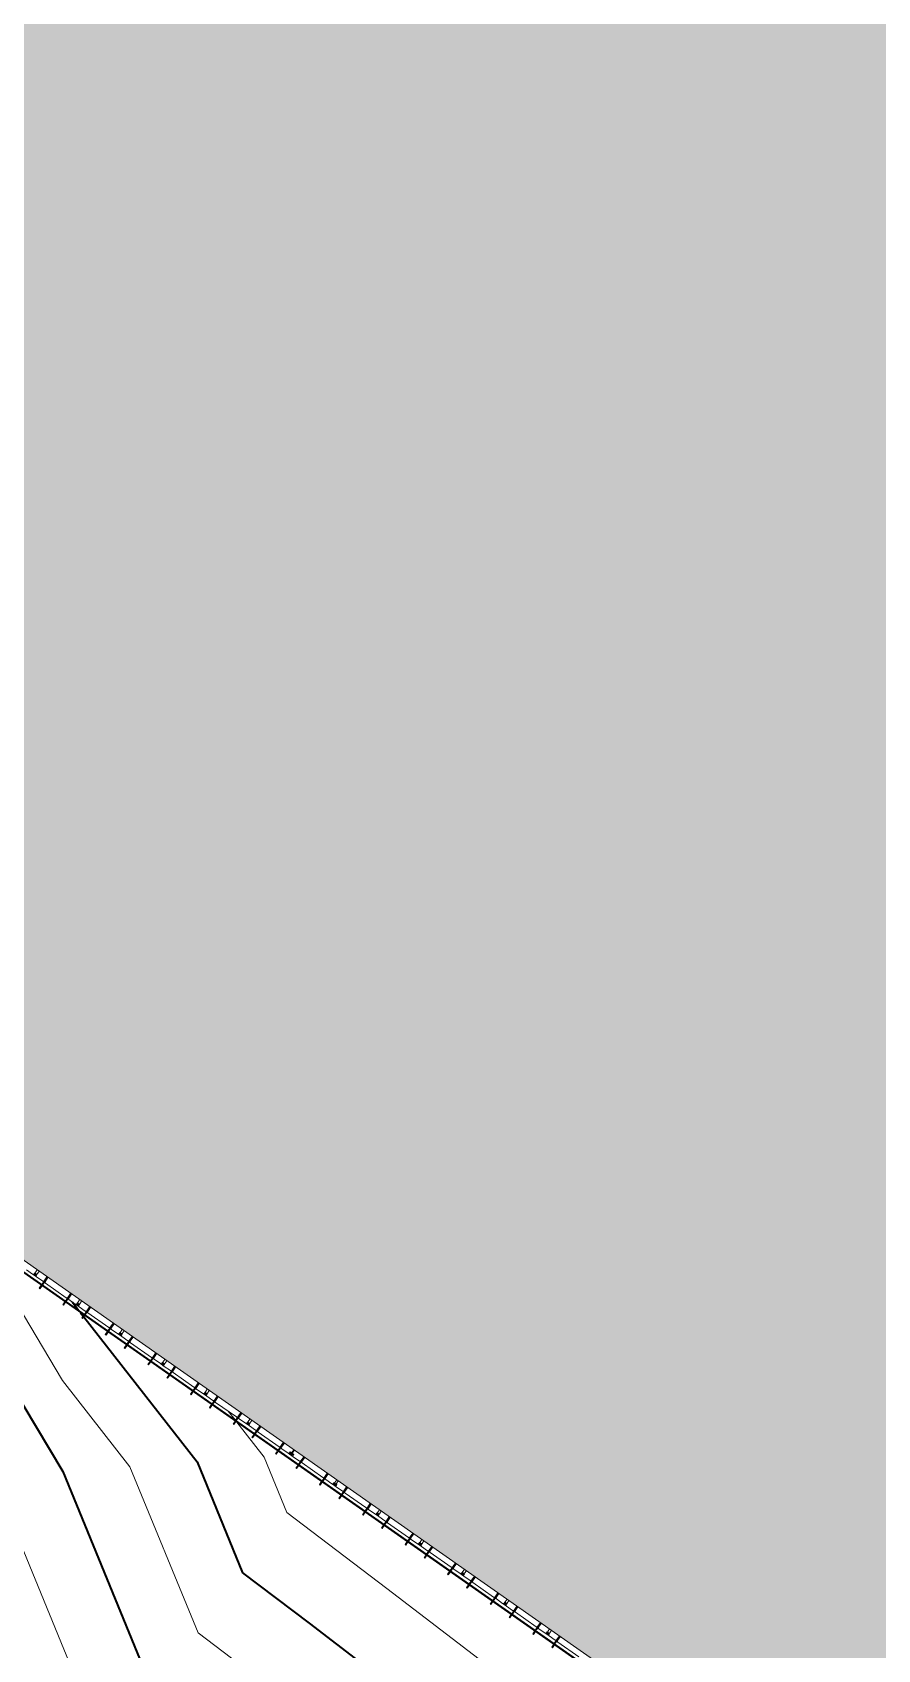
# Model space of a CAD drawing. Header units: millimetres. Extents: x -861324 to 439029, y -308065 to 694685.
# Drawn here: x -388432 to -347596, y 119102 to 197215 of the extents above; entities that cross this region are included whole.
import ezdxf

# ---------------------------------------------------------------- set-up
doc = ezdxf.new("R2010")
doc.units = ezdxf.units.MM
for name, color, linetype, lineweight in [('A-DETL-GENF', 92, 'Continuous', 9), ('A-DETL-THIN', 151, 'Continuous', 9), ('A-GENM', 13, 'Continuous', 9), ('C-TOPO-MAJR', 7, 'Continuous', 35), ('C-TOPO-MINR', 7, 'Continuous', 9), ('S-BEAM', 12, 'Continuous', 9)]:
    doc.layers.add(name, color=color, linetype=linetype, lineweight=lineweight)

# ---------------------------------------------------------------- blocks, each defined once
blk = doc.blocks.new('Dải phao đi lại kèm đỡ invester - DẢI PHAO ĐI LẠI-V173-BỐ TRÍ BÈ PIN HỒ BẢN MÒNG')
at = {"layer": 'A-GENM', "color": 7}
for p, q in [((78088, 1312), (77934, 1312)), ((78118, 1190), (78118, 1282)), ((78173, 1190), (78118, 1190)), ((78223, 770), (78223, 1140)), ((77934, 720), (78173, 720)), ((78173, 660), (77934, 660)), ((78223, 770), (78223, 709)), ((78223, 669), (78223, 610)), ((78223, -620), (78223, 610)), ((77934, -670), (78173, -670)), ((78173, -730), (77934, -730)), ((78223, -620), (78223, -681)), ((78223, -721), (78223, -780)), ((78223, -1140), (78223, -780)), ((77934, -1312), (78088, -1312)), ((78118, -1282), (78118, -1190)), ((78118, -1190), (78173, -1190))]:
    blk.add_line(p, q, dxfattribs=at)
at = {"layer": 'A-GENM', "color": 9}
for p, q in [((78110, 1312), (78223, 1312)), ((78223, 1312), (78110, 1312)), ((78118, 1282), (78118, 1190)), ((78118, 1190), (78118, 1282)), ((78118, 1282), (78118, 1190)), ((78118, 1190), (78173, 1190)), ((78173, 1190), (78118, 1190)), ((78118, 1190), (78173, 1190)), ((78223, 1312), (78223, 1140)), ((78223, 1140), (78223, 1312)), ((78223, 770), (78223, 709)), ((78223, 669), (78223, 610)), ((78223, -620), (78223, -681)), ((78223, -721), (78223, -780)), ((78223, -1312), (78096, -1312)), ((78096, -1312), (78223, -1312)), ((78173, -1190), (78118, -1190)), ((78118, -1190), (78118, -1282)), ((78118, -1282), (78118, -1190)), ((78118, -1190), (78118, -1282)), ((78118, -1190), (78173, -1190)), ((78173, -1190), (78118, -1190)), ((78223, -1140), (78223, -1312)), ((78223, -1312), (78223, -1140))]:
    blk.add_line(p, q, dxfattribs=at)
at = {"layer": 'A-GENM', "color": 7}
for centre, radius, start, end in [((78088, 1282), 30, 360, 90), ((78173, 1140), 50, 0, 90), ((78173, 770), 50, 270, 0), ((78173, 770), 50, 270, 345), ((78173, 610), 50, 360, 90), ((78173, 610), 50, 360, 75), ((78173, -620), 50, 270, 0), ((78173, -620), 50, 270, 345), ((78173, -780), 50, 360, 90), ((78173, -780), 50, 360, 75), ((78088, -1282), 30, 270, 0), ((78173, -1140), 50, 270, 360)]:
    blk.add_arc(centre, radius, start, end, dxfattribs=at)
at = {"layer": 'A-GENM', "color": 9}
for centre, radius, start, end in [((78088, 1282), 30, 360, 15), ((78088, 1282), 30, 360, 15), ((78088, 1282), 30, 360, 15), ((78162, 1249), 25, 90, 270), ((78162, 1249), 25, 90, 270), ((78162, 1249), 25, 270, 90), ((78162, 1249), 25, 270, 90), ((78173, 1140), 50, 0, 90), ((78173, 1140), 50, 0, 90), ((78173, 1140), 50, 0, 90), ((78088, -1282), 30, 315, 0), ((78088, -1282), 30, 315, 0), ((78088, -1282), 30, 315, 0), ((78162, -1259), 25, 90, 270), ((78162, -1259), 25, 90, 270), ((78162, -1259), 25, 270, 90), ((78162, -1259), 25, 270, 90), ((78173, -1140), 50, 270, 360), ((78173, -1140), 50, 270, 360), ((78173, -1140), 50, 270, 360)]:
    blk.add_arc(centre, radius, start, end, dxfattribs=at)
blk = doc.blocks.new('Dầm C52 - Dầm C52-19794-BỐ TRÍ BÈ PIN HỒ BẢN MÒNG')
at = {"layer": 'S-BEAM', "color": 7}
for p, q in [((-39613, -20), (-39613, 20)), ((-39613, 20), (-39433, 20)), ((-39393, 20), (-38947, 20)), ((-39433, -20), (-39613, -20)), ((-38947, -20), (-39393, -20))]:
    blk.add_line(p, q, dxfattribs=at)
blk = doc.blocks.new('Dai phao do pin - DẢI PHAO ĐỠ PIN-15498-BỐ TRÍ BÈ PIN HỒ BẢN MÒNG')
at = {"layer": 'A-GENM', "color": 7}
for p, q in [((-1312, 66), (-1312, -88)), ((-730, -173), (-730, 66)), ((-670, 66), (-670, -173)), ((660, -173), (660, 66)), ((720, 66), (720, -173)), ((1198, 66), (1198, -88)), ((1312, -88), (1312, 66)), ((1780, -173), (1780, 66)), ((1840, 66), (1840, -173)), ((3170, -173), (3170, 66)), ((3230, 66), (3230, -173)), ((3708, 66), (3708, -88)), ((3822, -88), (3822, 66)), ((4290, -173), (4290, 66)), ((4350, 66), (4350, -173)), ((5680, -173), (5680, 66)), ((5740, 66), (5740, -173)), ((6218, 66), (6218, -88)), ((6332, -88), (6332, 66)), ((6800, -173), (6800, 66)), ((6860, 66), (6860, -173)), ((8190, -173), (8190, 66)), ((8250, 66), (8250, -173)), ((8728, 66), (8728, -88)), ((8842, -88), (8842, 66)), ((9310, -173), (9310, 66)), ((9370, 66), (9370, -173)), ((10700, -173), (10700, 66)), ((10760, 66), (10760, -173)), ((11238, 66), (11238, -88)), ((11352, -88), (11352, 66)), ((11820, -173), (11820, 66)), ((11880, 66), (11880, -173)), ((-1282, -118), (-1190, -118)), ((-1190, -118), (-1190, -173)), ((-1140, -223), (-780, -223)), ((-721, -223), (-780, -223)), ((-620, -223), (-681, -223)), ((-620, -223), (610, -223)), ((669, -223), (610, -223)), ((770, -223), (709, -223)), ((770, -223), (1140, -223)), ((1190, -173), (1190, -118)), ((1190, -118), (1282, -118)), ((1228, -118), (1320, -118)), ((1320, -118), (1320, -173)), ((1370, -223), (1730, -223)), ((1789, -223), (1730, -223)), ((1890, -223), (1829, -223)), ((1890, -223), (3120, -223)), ((3179, -223), (3120, -223)), ((3280, -223), (3219, -223)), ((3280, -223), (3650, -223)), ((3700, -173), (3700, -118)), ((3700, -118), (3792, -118)), ((3738, -118), (3830, -118)), ((3830, -118), (3830, -173)), ((3880, -223), (4240, -223)), ((4299, -223), (4240, -223)), ((4400, -223), (4339, -223)), ((4400, -223), (5630, -223)), ((5689, -223), (5630, -223)), ((5790, -223), (5729, -223)), ((5790, -223), (6160, -223)), ((6210, -173), (6210, -118)), ((6210, -118), (6302, -118)), ((6248, -118), (6340, -118)), ((6340, -118), (6340, -173)), ((6390, -223), (6750, -223)), ((6809, -223), (6750, -223)), ((6910, -223), (6849, -223)), ((6910, -223), (8140, -223)), ((8199, -223), (8140, -223)), ((8300, -223), (8239, -223)), ((8300, -223), (8670, -223)), ((8720, -173), (8720, -118)), ((8720, -118), (8812, -118)), ((8758, -118), (8850, -118)), ((8850, -118), (8850, -173)), ((8900, -223), (9260, -223)), ((9319, -223), (9260, -223)), ((9420, -223), (9359, -223)), ((9420, -223), (10650, -223)), ((10709, -223), (10650, -223)), ((10810, -223), (10749, -223)), ((10810, -223), (11180, -223)), ((11230, -173), (11230, -118)), ((11230, -118), (11322, -118)), ((11268, -118), (11360, -118)), ((11360, -118), (11360, -173)), ((11410, -223), (11770, -223)), ((11829, -223), (11770, -223)), ((11930, -223), (11869, -223)), ((11930, -223), (13160, -223))]:
    blk.add_line(p, q, dxfattribs=at)
at = {"layer": 'A-GENM', "color": 9}
for p, q in [((-1312, -223), (-1312, -110)), ((-1312, -110), (-1312, -223)), ((-1140, -223), (-1312, -223)), ((-1312, -223), (-1140, -223)), ((-1190, -118), (-1282, -118)), ((-1282, -118), (-1190, -118)), ((-1190, -118), (-1282, -118)), ((-1190, -173), (-1190, -118)), ((-1190, -118), (-1190, -173)), ((-1190, -173), (-1190, -118)), ((-721, -223), (-780, -223)), ((-620, -223), (-681, -223)), ((669, -223), (610, -223)), ((770, -223), (709, -223)), ((1312, -223), (1140, -223)), ((1140, -223), (1312, -223)), ((1282, -118), (1190, -118)), ((1190, -118), (1190, -173)), ((1190, -173), (1190, -118)), ((1190, -118), (1190, -173)), ((1190, -118), (1282, -118)), ((1282, -118), (1190, -118)), ((1198, -223), (1198, -116)), ((1198, -116), (1198, -223)), ((1370, -223), (1198, -223)), ((1198, -223), (1370, -223)), ((1320, -118), (1228, -118)), ((1228, -118), (1320, -118)), ((1320, -118), (1228, -118)), ((1312, -116), (1312, -223)), ((1312, -223), (1312, -116)), ((1320, -173), (1320, -118)), ((1320, -118), (1320, -173)), ((1320, -173), (1320, -118)), ((1789, -223), (1730, -223)), ((1890, -223), (1829, -223)), ((3179, -223), (3120, -223)), ((3280, -223), (3219, -223)), ((3822, -223), (3650, -223)), ((3650, -223), (3822, -223)), ((3792, -118), (3700, -118)), ((3700, -118), (3700, -173)), ((3700, -173), (3700, -118)), ((3700, -118), (3700, -173)), ((3700, -118), (3792, -118)), ((3792, -118), (3700, -118)), ((3708, -223), (3708, -116)), ((3708, -116), (3708, -223)), ((3880, -223), (3708, -223)), ((3708, -223), (3880, -223)), ((3830, -118), (3738, -118)), ((3738, -118), (3830, -118)), ((3830, -118), (3738, -118)), ((3822, -116), (3822, -223)), ((3822, -223), (3822, -116)), ((3830, -173), (3830, -118)), ((3830, -118), (3830, -173)), ((3830, -173), (3830, -118)), ((4299, -223), (4240, -223)), ((4400, -223), (4339, -223)), ((5689, -223), (5630, -223)), ((5790, -223), (5729, -223)), ((6332, -223), (6160, -223)), ((6160, -223), (6332, -223)), ((6299, -118), (6210, -118)), ((6210, -118), (6210, -173)), ((6210, -173), (6210, -118)), ((6210, -118), (6210, -173)), ((6210, -118), (6299, -118)), ((6299, -118), (6210, -118)), ((6218, -223), (6218, -116)), ((6218, -116), (6218, -223)), ((6390, -223), (6218, -223)), ((6218, -223), (6390, -223)), ((6299, -118), (6248, -118)), ((6248, -118), (6299, -118)), ((6299, -118), (6248, -118)), ((6332, -116), (6332, -223)), ((6332, -223), (6332, -116)), ((6340, -173), (6340, -118)), ((6340, -118), (6340, -173)), ((6340, -173), (6340, -118)), ((6809, -223), (6750, -223)), ((6910, -223), (6849, -223)), ((8199, -223), (8140, -223)), ((8300, -223), (8239, -223)), ((8842, -223), (8670, -223)), ((8670, -223), (8842, -223)), ((8812, -118), (8720, -118)), ((8720, -118), (8720, -173)), ((8720, -173), (8720, -118)), ((8720, -118), (8720, -173)), ((8720, -118), (8812, -118)), ((8812, -118), (8720, -118)), ((8728, -223), (8728, -116)), ((8728, -116), (8728, -223)), ((8900, -223), (8728, -223)), ((8728, -223), (8900, -223)), ((8850, -118), (8758, -118)), ((8758, -118), (8850, -118)), ((8850, -118), (8758, -118)), ((8842, -116), (8842, -223)), ((8842, -223), (8842, -116)), ((8850, -173), (8850, -118)), ((8850, -118), (8850, -173)), ((8850, -173), (8850, -118)), ((9319, -223), (9260, -223)), ((9420, -223), (9359, -223)), ((10709, -223), (10650, -223)), ((10810, -223), (10749, -223)), ((11352, -223), (11180, -223)), ((11180, -223), (11352, -223)), ((11322, -118), (11230, -118)), ((11230, -118), (11230, -173)), ((11230, -173), (11230, -118)), ((11230, -118), (11230, -173)), ((11230, -118), (11322, -118)), ((11322, -118), (11230, -118)), ((11238, -223), (11238, -116)), ((11238, -116), (11238, -223)), ((11410, -223), (11238, -223)), ((11238, -223), (11410, -223)), ((11360, -118), (11268, -118)), ((11268, -118), (11360, -118)), ((11360, -118), (11268, -118)), ((11352, -116), (11352, -223)), ((11352, -223), (11352, -116)), ((11360, -173), (11360, -118)), ((11360, -118), (11360, -173)), ((11360, -173), (11360, -118)), ((11829, -223), (11770, -223)), ((11930, -223), (11869, -223))]:
    blk.add_line(p, q, dxfattribs=at)
at = {"layer": 'A-GENM', "color": 7}
for centre, radius, start, end in [((-1282, -88), 30, 180, 270), ((-1140, -173), 50, 180, 270), ((-780, -173), 50, 270, 360), ((-780, -173), 50, 270, 345), ((-620, -173), 50, 180, 270), ((-620, -173), 50, 180, 255), ((610, -173), 50, 270, 360), ((610, -173), 50, 270, 345), ((770, -173), 50, 180, 270), ((770, -173), 50, 180, 255), ((1140, -173), 50, 270, 360), ((1228, -88), 30, 180, 270), ((1282, -88), 30, 270, 360), ((1370, -173), 50, 180, 270), ((1730, -173), 50, 270, 360), ((1730, -173), 50, 270, 345), ((1890, -173), 50, 180, 270), ((1890, -173), 50, 180, 255), ((3120, -173), 50, 270, 360), ((3120, -173), 50, 270, 345), ((3280, -173), 50, 180, 270), ((3280, -173), 50, 180, 255), ((3650, -173), 50, 270, 360), ((3738, -88), 30, 180, 270), ((3792, -88), 30, 270, 360), ((3880, -173), 50, 180, 270), ((4240, -173), 50, 270, 360), ((4240, -173), 50, 270, 345), ((4400, -173), 50, 180, 270), ((4400, -173), 50, 180, 255), ((5630, -173), 50, 270, 360), ((5630, -173), 50, 270, 345), ((5790, -173), 50, 180, 270), ((5790, -173), 50, 180, 255), ((6160, -173), 50, 270, 360), ((6248, -88), 30, 180, 270), ((6302, -88), 30, 270, 360), ((6390, -173), 50, 180, 270), ((6750, -173), 50, 270, 360), ((6750, -173), 50, 270, 345), ((6910, -173), 50, 180, 270), ((6910, -173), 50, 180, 255), ((8140, -173), 50, 270, 360), ((8140, -173), 50, 270, 345), ((8300, -173), 50, 180, 270), ((8300, -173), 50, 180, 255), ((8670, -173), 50, 270, 360), ((8758, -88), 30, 180, 270), ((8812, -88), 30, 270, 360), ((8900, -173), 50, 180, 270), ((9260, -173), 50, 270, 360), ((9260, -173), 50, 270, 345), ((9420, -173), 50, 180, 270), ((9420, -173), 50, 180, 255), ((10650, -173), 50, 270, 360), ((10650, -173), 50, 270, 345), ((10810, -173), 50, 180, 270), ((10810, -173), 50, 180, 255), ((11180, -173), 50, 270, 360), ((11268, -88), 30, 180, 270), ((11322, -88), 30, 270, 360), ((11410, -173), 50, 180, 270), ((11770, -173), 50, 270, 360), ((11770, -173), 50, 270, 345), ((11930, -173), 50, 180, 270), ((11930, -173), 50, 180, 255)]:
    blk.add_arc(centre, radius, start, end, dxfattribs=at)
at = {"layer": 'A-GENM', "color": 9}
for centre, radius, start, end in [((-1282, -88), 30, 255, 270), ((-1282, -88), 30, 255, 270), ((-1282, -88), 30, 255, 270), ((-1259, -162), 25, 0, 180), ((-1259, -162), 25, 0, 180), ((-1259, -162), 25, 180, 0), ((-1259, -162), 25, 180, 0), ((-1140, -173), 50, 180, 270), ((-1140, -173), 50, 180, 270), ((-1140, -173), 50, 180, 270), ((1140, -173), 50, 270, 0), ((1140, -173), 50, 270, 360), ((1140, -173), 50, 270, 0), ((1249, -162), 25, 0, 180), ((1249, -162), 25, 360, 180), ((1249, -162), 25, 180, 0), ((1249, -162), 25, 180, 360), ((1251, -162), 25, 0, 180), ((1251, -162), 25, 0, 180), ((1251, -162), 25, 180, 0), ((1251, -162), 25, 180, 0), ((1370, -173), 50, 180, 270), ((1370, -173), 50, 180, 270), ((1370, -173), 50, 180, 270), ((3650, -173), 50, 270, 0), ((3650, -173), 50, 270, 360), ((3650, -173), 50, 270, 0), ((3759, -162), 25, 0, 180), ((3759, -162), 25, 360, 180), ((3759, -162), 25, 180, 0), ((3759, -162), 25, 180, 360), ((3761, -162), 25, 0, 180), ((3761, -162), 25, 0, 180), ((3761, -162), 25, 180, 0), ((3761, -162), 25, 180, 360), ((3880, -173), 50, 180, 270), ((3880, -173), 50, 180, 270), ((3880, -173), 50, 180, 270), ((6160, -173), 50, 270, 0), ((6160, -173), 50, 270, 360), ((6160, -173), 50, 270, 0), ((6269, -162), 25, 0, 180), ((6269, -162), 25, 360, 180), ((6269, -162), 25, 180, 0), ((6269, -162), 25, 180, 360), ((6271, -162), 25, 0, 180), ((6271, -162), 25, 0, 180), ((6271, -162), 25, 180, 0), ((6271, -162), 25, 180, 0), ((6390, -173), 50, 180, 270), ((6390, -173), 50, 180, 270), ((6390, -173), 50, 180, 270), ((8670, -173), 50, 270, 0), ((8670, -173), 50, 270, 360), ((8670, -173), 50, 270, 0), ((8779, -162), 25, 0, 180), ((8779, -162), 25, 360, 180), ((8779, -162), 25, 180, 0), ((8779, -162), 25, 180, 360), ((8781, -162), 25, 0, 180), ((8781, -162), 25, 0, 180), ((8781, -162), 25, 180, 0), ((8781, -162), 25, 180, 0), ((8900, -173), 50, 180, 270), ((8900, -173), 50, 180, 270), ((8900, -173), 50, 180, 270), ((11180, -173), 50, 270, 0), ((11180, -173), 50, 270, 360), ((11180, -173), 50, 270, 0), ((11289, -162), 25, 0, 180), ((11289, -162), 25, 360, 180), ((11289, -162), 25, 180, 0), ((11289, -162), 25, 180, 360), ((11291, -162), 25, 0, 180), ((11291, -162), 25, 0, 180), ((11291, -162), 25, 180, 0), ((11291, -162), 25, 180, 0), ((11410, -173), 50, 180, 270), ((11410, -173), 50, 180, 270), ((11410, -173), 50, 180, 270)]:
    blk.add_arc(centre, radius, start, end, dxfattribs=at)
blk = doc.blocks.new('Dai phao do pin - DẢI PHAO ĐỠ PIN-15557-BỐ TRÍ BÈ PIN HỒ BẢN MÒNG')
at = {"layer": 'A-GENM', "color": 7}
for p, q in [((53908, 66), (53908, -88)), ((54022, -88), (54022, 66)), ((54490, -173), (54490, 66)), ((54550, 66), (54550, -173)), ((55880, -173), (55880, 66)), ((55940, 66), (55940, -173)), ((56418, 66), (56418, -88)), ((56532, -88), (56532, 66)), ((57000, -173), (57000, 66)), ((57060, 66), (57060, -173)), ((58390, -173), (58390, 66)), ((58450, 66), (58450, -173)), ((58928, 66), (58928, -88)), ((59042, -88), (59042, 66)), ((59510, -173), (59510, 66)), ((59570, 66), (59570, -173)), ((60900, -173), (60900, 66)), ((60960, 66), (60960, -173)), ((61438, 66), (61438, -88)), ((61552, -88), (61552, 66)), ((62020, -173), (62020, 66)), ((62080, 66), (62080, -173)), ((63410, -173), (63410, 66)), ((63470, 66), (63470, -173)), ((63948, 66), (63948, -88)), ((64062, -88), (64062, 66)), ((64530, -173), (64530, 66)), ((64590, 66), (64590, -173)), ((65920, -173), (65920, 66)), ((65980, 66), (65980, -173)), ((66458, 66), (66458, -88)), ((66572, -88), (66572, 66)), ((67040, -173), (67040, 66)), ((67100, 66), (67100, -173)), ((68430, -173), (68430, 66)), ((68490, 66), (68490, -173)), ((69082, -88), (69082, 66)), ((53480, -223), (53850, -223)), ((53900, -173), (53900, -118)), ((53900, -118), (53992, -118)), ((53938, -118), (54030, -118)), ((54030, -118), (54030, -173)), ((54080, -223), (54440, -223)), ((54499, -223), (54440, -223)), ((54600, -223), (54539, -223)), ((54600, -223), (55830, -223)), ((55889, -223), (55830, -223)), ((55990, -223), (55929, -223)), ((55990, -223), (56360, -223)), ((56410, -173), (56410, -118)), ((56410, -118), (56502, -118)), ((56448, -118), (56540, -118)), ((56540, -118), (56540, -173)), ((56590, -223), (56950, -223)), ((57009, -223), (56950, -223)), ((57110, -223), (57049, -223)), ((57110, -223), (58340, -223)), ((58399, -223), (58340, -223)), ((58500, -223), (58439, -223)), ((58500, -223), (58870, -223)), ((58920, -173), (58920, -118)), ((58920, -118), (59012, -118)), ((58958, -118), (59050, -118)), ((59050, -118), (59050, -173)), ((59100, -223), (59460, -223)), ((59519, -223), (59460, -223)), ((59620, -223), (59559, -223)), ((59620, -223), (60850, -223)), ((60909, -223), (60850, -223)), ((61010, -223), (60949, -223)), ((61010, -223), (61380, -223)), ((61430, -173), (61430, -118)), ((61430, -118), (61522, -118)), ((61468, -118), (61560, -118)), ((61560, -118), (61560, -173)), ((61610, -223), (61970, -223)), ((62029, -223), (61970, -223)), ((62130, -223), (62069, -223)), ((62130, -223), (63360, -223)), ((63419, -223), (63360, -223)), ((63520, -223), (63459, -223)), ((63520, -223), (63890, -223)), ((63940, -173), (63940, -118)), ((63940, -118), (64032, -118)), ((63978, -118), (64070, -118)), ((64070, -118), (64070, -173)), ((64120, -223), (64480, -223)), ((64539, -223), (64480, -223)), ((64640, -223), (64579, -223)), ((64640, -223), (65870, -223)), ((65929, -223), (65870, -223)), ((66030, -223), (65969, -223)), ((66030, -223), (66400, -223)), ((66450, -173), (66450, -118)), ((66450, -118), (66542, -118)), ((66488, -118), (66580, -118)), ((66580, -118), (66580, -173)), ((66630, -223), (66990, -223)), ((67049, -223), (66990, -223)), ((67150, -223), (67089, -223)), ((67150, -223), (68380, -223)), ((68439, -223), (68380, -223)), ((68540, -223), (68479, -223)), ((68540, -223), (68910, -223)), ((68960, -173), (68960, -118)), ((68960, -118), (69052, -118))]:
    blk.add_line(p, q, dxfattribs=at)
at = {"layer": 'A-GENM', "color": 9}
for p, q in [((54022, -223), (53850, -223)), ((53850, -223), (54022, -223)), ((53992, -118), (53900, -118)), ((53900, -118), (53900, -173)), ((53900, -173), (53900, -118)), ((53900, -118), (53900, -173)), ((53900, -118), (53992, -118)), ((53992, -118), (53900, -118)), ((53908, -223), (53908, -116)), ((53908, -116), (53908, -223)), ((54080, -223), (53908, -223)), ((53908, -223), (54080, -223)), ((54030, -118), (53938, -118)), ((53938, -118), (54030, -118)), ((54030, -118), (53938, -118)), ((54022, -116), (54022, -223)), ((54022, -223), (54022, -116)), ((54030, -173), (54030, -118)), ((54030, -118), (54030, -173)), ((54030, -173), (54030, -118)), ((54499, -223), (54440, -223)), ((54600, -223), (54539, -223)), ((55889, -223), (55830, -223)), ((55990, -223), (55929, -223)), ((56532, -223), (56360, -223)), ((56360, -223), (56532, -223)), ((56502, -118), (56410, -118)), ((56410, -118), (56410, -173)), ((56410, -173), (56410, -118)), ((56410, -118), (56410, -173)), ((56410, -118), (56502, -118)), ((56502, -118), (56410, -118)), ((56418, -223), (56418, -116)), ((56418, -116), (56418, -223)), ((56590, -223), (56418, -223)), ((56418, -223), (56590, -223)), ((56540, -118), (56448, -118)), ((56448, -118), (56540, -118)), ((56540, -118), (56448, -118)), ((56532, -116), (56532, -223)), ((56532, -223), (56532, -116)), ((56540, -173), (56540, -118)), ((56540, -118), (56540, -173)), ((56540, -173), (56540, -118)), ((57009, -223), (56950, -223)), ((57110, -223), (57049, -223)), ((58399, -223), (58340, -223)), ((58500, -223), (58439, -223)), ((59042, -223), (58870, -223)), ((58870, -223), (59042, -223)), ((59012, -118), (58920, -118)), ((58920, -118), (58920, -173)), ((58920, -173), (58920, -118)), ((58920, -118), (58920, -173)), ((58920, -118), (59012, -118)), ((59012, -118), (58920, -118)), ((58928, -223), (58928, -116)), ((58928, -116), (58928, -223)), ((59100, -223), (58928, -223)), ((58928, -223), (59100, -223)), ((59050, -118), (58958, -118)), ((58958, -118), (59050, -118)), ((59050, -118), (58958, -118)), ((59042, -116), (59042, -223)), ((59042, -223), (59042, -116)), ((59050, -173), (59050, -118)), ((59050, -118), (59050, -173)), ((59050, -173), (59050, -118)), ((59519, -223), (59460, -223)), ((59620, -223), (59559, -223)), ((60909, -223), (60850, -223)), ((61010, -223), (60949, -223)), ((61552, -223), (61380, -223)), ((61380, -223), (61552, -223)), ((61522, -118), (61430, -118)), ((61430, -118), (61430, -173)), ((61430, -173), (61430, -118)), ((61430, -118), (61430, -173)), ((61430, -118), (61522, -118)), ((61522, -118), (61430, -118)), ((61438, -223), (61438, -116)), ((61438, -116), (61438, -223)), ((61610, -223), (61438, -223)), ((61438, -223), (61610, -223)), ((61560, -118), (61468, -118)), ((61468, -118), (61560, -118)), ((61560, -118), (61468, -118)), ((61552, -116), (61552, -223)), ((61552, -223), (61552, -116)), ((61560, -173), (61560, -118)), ((61560, -118), (61560, -173)), ((61560, -173), (61560, -118)), ((62029, -223), (61970, -223)), ((62130, -223), (62069, -223)), ((63419, -223), (63360, -223)), ((63520, -223), (63459, -223)), ((64062, -223), (63890, -223)), ((63890, -223), (64062, -223)), ((64032, -118), (63940, -118)), ((63940, -118), (63940, -173)), ((63940, -173), (63940, -118)), ((63940, -118), (63940, -173)), ((63940, -118), (64032, -118)), ((64032, -118), (63940, -118)), ((63948, -223), (63948, -116)), ((63948, -116), (63948, -223)), ((64120, -223), (63948, -223)), ((63948, -223), (64120, -223)), ((64070, -118), (63978, -118)), ((63978, -118), (64070, -118)), ((64070, -118), (63978, -118)), ((64062, -116), (64062, -223)), ((64062, -223), (64062, -116)), ((64070, -173), (64070, -118)), ((64070, -118), (64070, -173)), ((64070, -173), (64070, -118)), ((64539, -223), (64480, -223)), ((64640, -223), (64579, -223)), ((65929, -223), (65870, -223)), ((66030, -223), (65969, -223)), ((66572, -223), (66400, -223)), ((66400, -223), (66572, -223)), ((66542, -118), (66450, -118)), ((66450, -118), (66450, -173)), ((66450, -173), (66450, -118)), ((66450, -118), (66450, -173)), ((66450, -118), (66542, -118)), ((66542, -118), (66450, -118)), ((66458, -223), (66458, -116)), ((66458, -116), (66458, -223)), ((66630, -223), (66458, -223)), ((66458, -223), (66630, -223)), ((66580, -118), (66488, -118)), ((66488, -118), (66580, -118)), ((66580, -118), (66488, -118)), ((66572, -116), (66572, -223)), ((66572, -223), (66572, -116)), ((66580, -173), (66580, -118)), ((66580, -118), (66580, -173)), ((66580, -173), (66580, -118)), ((67049, -223), (66990, -223)), ((67150, -223), (67089, -223)), ((68439, -223), (68380, -223)), ((68540, -223), (68479, -223)), ((69082, -223), (68910, -223)), ((68910, -223), (69082, -223)), ((69052, -118), (68960, -118)), ((68960, -118), (68960, -173)), ((68960, -173), (68960, -118)), ((68960, -118), (68960, -173)), ((68960, -118), (69052, -118)), ((69052, -118), (68960, -118)), ((69082, -96), (69082, -223)), ((69082, -223), (69082, -96))]:
    blk.add_line(p, q, dxfattribs=at)
at = {"layer": 'A-GENM', "color": 7}
for centre, radius, start, end in [((53850, -173), 50, 270, 360), ((53938, -88), 30, 180, 270), ((53992, -88), 30, 270, 360), ((54080, -173), 50, 180, 270), ((54440, -173), 50, 270, 360), ((54440, -173), 50, 270, 345), ((54600, -173), 50, 180, 270), ((54600, -173), 50, 180, 255), ((55830, -173), 50, 270, 360), ((55830, -173), 50, 270, 345), ((55990, -173), 50, 180, 270), ((55990, -173), 50, 180, 255), ((56360, -173), 50, 270, 360), ((56448, -88), 30, 180, 270), ((56502, -88), 30, 270, 360), ((56590, -173), 50, 180, 270), ((56950, -173), 50, 270, 360), ((56950, -173), 50, 270, 345), ((57110, -173), 50, 180, 270), ((57110, -173), 50, 180, 255), ((58340, -173), 50, 270, 360), ((58340, -173), 50, 270, 345), ((58500, -173), 50, 180, 270), ((58500, -173), 50, 180, 255), ((58870, -173), 50, 270, 360), ((58958, -88), 30, 180, 270), ((59012, -88), 30, 270, 360), ((59100, -173), 50, 180, 270), ((59460, -173), 50, 270, 360), ((59460, -173), 50, 270, 345), ((59620, -173), 50, 180, 270), ((59620, -173), 50, 180, 255), ((60850, -173), 50, 270, 360), ((60850, -173), 50, 270, 345), ((61010, -173), 50, 180, 270), ((61010, -173), 50, 180, 255), ((61380, -173), 50, 270, 360), ((61468, -88), 30, 180, 270), ((61522, -88), 30, 270, 360), ((61610, -173), 50, 180, 270), ((61970, -173), 50, 270, 360), ((61970, -173), 50, 270, 345), ((62130, -173), 50, 180, 270), ((62130, -173), 50, 180, 255), ((63360, -173), 50, 270, 360), ((63360, -173), 50, 270, 345), ((63520, -173), 50, 180, 270), ((63520, -173), 50, 180, 255), ((63890, -173), 50, 270, 360), ((63978, -88), 30, 180, 270), ((64032, -88), 30, 270, 360), ((64120, -173), 50, 180, 270), ((64480, -173), 50, 270, 360), ((64480, -173), 50, 270, 345), ((64640, -173), 50, 180, 270), ((64640, -173), 50, 180, 255), ((65870, -173), 50, 270, 360), ((65870, -173), 50, 270, 345), ((66030, -173), 50, 180, 270), ((66030, -173), 50, 180, 255), ((66400, -173), 50, 270, 360), ((66488, -88), 30, 180, 270), ((66542, -88), 30, 270, 360), ((66630, -173), 50, 180, 270), ((66990, -173), 50, 270, 360), ((66990, -173), 50, 270, 345), ((67150, -173), 50, 180, 270), ((67150, -173), 50, 180, 255), ((68380, -173), 50, 270, 360), ((68380, -173), 50, 270, 345), ((68540, -173), 50, 180, 270), ((68540, -173), 50, 180, 255), ((68910, -173), 50, 270, 360), ((69052, -88), 30, 270, 360)]:
    blk.add_arc(centre, radius, start, end, dxfattribs=at)
at = {"layer": 'A-GENM', "color": 9}
for centre, radius, start, end in [((53850, -173), 50, 270, 0), ((53850, -173), 50, 270, 360), ((53850, -173), 50, 270, 0), ((53959, -162), 25, 0, 180), ((53959, -162), 25, 360, 180), ((53959, -162), 25, 180, 0), ((53959, -162), 25, 180, 360), ((53961, -162), 25, 0, 180), ((53961, -162), 25, 0, 180), ((53961, -162), 25, 180, 0), ((53961, -162), 25, 180, 0), ((54080, -173), 50, 180, 270), ((54080, -173), 50, 180, 270), ((54080, -173), 50, 180, 270), ((56360, -173), 50, 270, 0), ((56360, -173), 50, 270, 360), ((56360, -173), 50, 270, 0), ((56469, -162), 25, 0, 180), ((56469, -162), 25, 360, 180), ((56469, -162), 25, 180, 0), ((56469, -162), 25, 180, 360), ((56471, -162), 25, 0, 180), ((56471, -162), 25, 0, 180), ((56471, -162), 25, 180, 360), ((56471, -162), 25, 180, 0), ((56590, -173), 50, 180, 270), ((56590, -173), 50, 180, 270), ((56590, -173), 50, 180, 270), ((58870, -173), 50, 270, 0), ((58870, -173), 50, 270, 360), ((58870, -173), 50, 270, 0), ((58979, -162), 25, 0, 180), ((58979, -162), 25, 360, 180), ((58979, -162), 25, 180, 0), ((58979, -162), 25, 180, 360), ((58981, -162), 25, 0, 180), ((58981, -162), 25, 0, 180), ((58981, -162), 25, 180, 360), ((58981, -162), 25, 180, 0), ((59100, -173), 50, 180, 270), ((59100, -173), 50, 180, 270), ((59100, -173), 50, 180, 270), ((61380, -173), 50, 270, 0), ((61380, -173), 50, 270, 360), ((61380, -173), 50, 270, 0), ((61489, -162), 25, 0, 180), ((61489, -162), 25, 360, 180), ((61489, -162), 25, 180, 360), ((61489, -162), 25, 180, 360), ((61491, -162), 25, 0, 180), ((61491, -162), 25, 0, 180), ((61491, -162), 25, 180, 360), ((61491, -162), 25, 180, 0), ((61610, -173), 50, 180, 270), ((61610, -173), 50, 180, 270), ((61610, -173), 50, 180, 270), ((63890, -173), 50, 270, 0), ((63890, -173), 50, 270, 360), ((63890, -173), 50, 270, 0), ((63999, -162), 25, 0, 180), ((63999, -162), 25, 360, 180), ((63999, -162), 25, 180, 360), ((63999, -162), 25, 180, 360), ((64001, -162), 25, 0, 180), ((64001, -162), 25, 0, 180), ((64001, -162), 25, 180, 0), ((64001, -162), 25, 180, 0), ((64120, -173), 50, 180, 270), ((64120, -173), 50, 180, 270), ((64120, -173), 50, 180, 270), ((66400, -173), 50, 270, 0), ((66400, -173), 50, 270, 360), ((66400, -173), 50, 270, 0), ((66509, -162), 25, 0, 180), ((66509, -162), 25, 360, 180), ((66509, -162), 25, 180, 0), ((66509, -162), 25, 180, 360), ((66511, -162), 25, 0, 180), ((66511, -162), 25, 360, 180), ((66511, -162), 25, 180, 360), ((66511, -162), 25, 180, 0), ((66630, -173), 50, 180, 270), ((66630, -173), 50, 180, 270), ((66630, -173), 50, 180, 270), ((68910, -173), 50, 270, 0), ((68910, -173), 50, 270, 360), ((68910, -173), 50, 270, 0), ((69019, -162), 25, 0, 180), ((69019, -162), 25, 360, 180), ((69019, -162), 25, 180, 0), ((69019, -162), 25, 180, 360), ((69052, -88), 30, 270, 315), ((69052, -88), 30, 270, 315), ((69052, -88), 30, 270, 315)]:
    blk.add_arc(centre, radius, start, end, dxfattribs=at)
blk = doc.blocks.new('Dầm C52 - Dầm C52-V174-BỐ TRÍ BÈ PIN HỒ BẢN MÒNG')
at = {"layer": 'S-BEAM', "color": 7}
for p, q in [((-39613, -20), (-39613, 20)), ((-39613, 20), (-39470, 20)), ((-39393, 20), (-38947, 20)), ((-39442, -20), (-39613, -20)), ((-38947, -20), (-39393, -20))]:
    blk.add_line(p, q, dxfattribs=at)
blk = doc.blocks.new('Dầm C52 - Dầm C52-V175-BỐ TRÍ BÈ PIN HỒ BẢN MÒNG')
at = {"layer": 'S-BEAM', "color": 7}
for p, q in [((-39613, -20), (-39613, 20)), ((-39613, 20), (-39483, 20)), ((-39393, 20), (-38947, 20)), ((-39455, -20), (-39613, -20)), ((-38947, -20), (-39393, -20))]:
    blk.add_line(p, q, dxfattribs=at)
blk = doc.blocks.new('Dầm C52 - Dầm C52-V184-BỐ TRÍ BÈ PIN HỒ BẢN MÒNG')
at = {"layer": 'S-BEAM', "color": 7}
for p, q in [((-39613, -20), (-39613, 20)), ((-39613, 20), (-39433, 20)), ((-39393, 20), (-38947, 20)), ((-39433, -20), (-39613, -20)), ((-38947, -20), (-39393, -20))]:
    blk.add_line(p, q, dxfattribs=at)
blk = doc.blocks.new('Dầm C52 - Dầm C52-V185-BỐ TRÍ BÈ PIN HỒ BẢN MÒNG')
at = {"layer": 'S-BEAM', "color": 7}
for p, q in [((-39613, -20), (-39613, 20)), ((-39613, 20), (-39433, 20)), ((-39385, 20), (-38947, 20)), ((-39433, -20), (-39613, -20)), ((-38947, -20), (-39357, -20))]:
    blk.add_line(p, q, dxfattribs=at)
blk = doc.blocks.new('Dầm C52 - Dầm C52-V186-BỐ TRÍ BÈ PIN HỒ BẢN MÒNG')
at = {"layer": 'S-BEAM', "color": 7}
for p, q in [((-39613, -20), (-39613, 20)), ((-39613, 20), (-39433, 20)), ((-39372, 20), (-38947, 20)), ((-39433, -20), (-39613, -20)), ((-38947, -20), (-39344, -20))]:
    blk.add_line(p, q, dxfattribs=at)
blk = doc.blocks.new('Dầm C52 - Hộp 40x60-V197-BỐ TRÍ BÈ PIN HỒ BẢN MÒNG')
at = {"layer": 'S-BEAM', "color": 7}
for p, q in [((-110033, 20), (110033, 20)), ((110033, -20), (-110033, -20))]:
    blk.add_line(p, q, dxfattribs=at)
blk = doc.blocks.new('HOBANMONG_BEPIN 6_rvt-1-BỐ TRÍ BÈ PIN HỒ BẢN MÒNG')
at = {"layer": 'A-GENM', "lineweight": 9}
for name, p, rotation in [('Dải phao đi lại kèm đỡ invester - DẢI PHAO ĐI LẠI-V173-BỐ TRÍ BÈ PIN HỒ BẢN MÒNG', (-330025, 191842), 234.9999999999992), ('Dai phao do pin - DẢI PHAO ĐỠ PIN-15557-BỐ TRÍ BÈ PIN HỒ BẢN MÒNG', (-432400, 168305), 324.9999999999996), ('Dai phao do pin - DẢI PHAO ĐỠ PIN-15498-BỐ TRÍ BÈ PIN HỒ BẢN MÒNG', (-372688, 126494), 324.9999999999996)]:
    blk.add_blockref(name, p, dxfattribs=dict(at, rotation=rotation))
at = {"layer": 'S-BEAM', "lineweight": 9}
for name, p, rotation in [('Dầm C52 - Hộp 40x60-V197-BỐ TRÍ BÈ PIN HỒ BẢN MÒNG', (-404336, 148166), 324.9999999999993), ('Dầm C52 - Dầm C52-19794-BỐ TRÍ BÈ PIN HỒ BẢN MÒNG', (-365364, 168992), 54.99999999999903), ('Dầm C52 - Dầm C52-19794-BỐ TRÍ BÈ PIN HỒ BẢN MÒNG', (-364225, 168195), 54.99999999999903), ('Dầm C52 - Dầm C52-19794-BỐ TRÍ BÈ PIN HỒ BẢN MÒNG', (-363308, 167553), 54.99999999999903), ('Dầm C52 - Dầm C52-19794-BỐ TRÍ BÈ PIN HỒ BẢN MÒNG', (-362169, 166755), 54.99999999999903), ('Dầm C52 - Dầm C52-19794-BỐ TRÍ BÈ PIN HỒ BẢN MÒNG', (-361252, 166113), 54.99999999999903), ('Dầm C52 - Dầm C52-V175-BỐ TRÍ BÈ PIN HỒ BẢN MÒNG', (-360113, 165316), 54.99999999999903), ('Dầm C52 - Dầm C52-19794-BỐ TRÍ BÈ PIN HỒ BẢN MÒNG', (-359196, 164673), 54.99999999999903), ('Dầm C52 - Dầm C52-19794-BỐ TRÍ BÈ PIN HỒ BẢN MÒNG', (-358057, 163876), 54.99999999999903), ('Dầm C52 - Dầm C52-19794-BỐ TRÍ BÈ PIN HỒ BẢN MÒNG', (-357140, 163234), 54.99999999999903), ('Dầm C52 - Dầm C52-19794-BỐ TRÍ BÈ PIN HỒ BẢN MÒNG', (-356001, 162436), 54.99999999999903), ('Dầm C52 - Dầm C52-19794-BỐ TRÍ BÈ PIN HỒ BẢN MÒNG', (-355084, 161794), 54.99999999999903), ('Dầm C52 - Dầm C52-V174-BỐ TRÍ BÈ PIN HỒ BẢN MÒNG', (-353945, 160997), 54.99999999999903), ('Dầm C52 - Dầm C52-19794-BỐ TRÍ BÈ PIN HỒ BẢN MÒNG', (-352961, 160308), 54.99999999999903), ('Dầm C52 - Dầm C52-19794-BỐ TRÍ BÈ PIN HỒ BẢN MÒNG', (-351822, 159510), 54.99999999999903), ('Dầm C52 - Dầm C52-V184-BỐ TRÍ BÈ PIN HỒ BẢN MÒNG', (-350885, 158854), 54.99999999999903), ('Dầm C52 - Dầm C52-19794-BỐ TRÍ BÈ PIN HỒ BẢN MÒNG', (-349747, 158057), 54.99999999999903), ('Dầm C52 - Dầm C52-19794-BỐ TRÍ BÈ PIN HỒ BẢN MÒNG', (-348829, 157415), 54.99999999999903), ('Dầm C52 - Dầm C52-V185-BỐ TRÍ BÈ PIN HỒ BẢN MÒNG', (-347691, 156617), 54.99999999999903), ('Dầm C52 - Dầm C52-19794-BỐ TRÍ BÈ PIN HỒ BẢN MÒNG', (-346773, 155975), 54.99999999999903), ('Dầm C52 - Dầm C52-19794-BỐ TRÍ BÈ PIN HỒ BẢN MÒNG', (-345635, 155178), 54.99999999999903), ('Dầm C52 - Dầm C52-19794-BỐ TRÍ BÈ PIN HỒ BẢN MÒNG', (-344717, 154535), 54.99999999999903), ('Dầm C52 - Dầm C52-19794-BỐ TRÍ BÈ PIN HỒ BẢN MÒNG', (-343579, 153738), 54.99999999999903), ('Dầm C52 - Dầm C52-19794-BỐ TRÍ BÈ PIN HỒ BẢN MÒNG', (-342661, 153096), 54.99999999999903), ('Dầm C52 - Dầm C52-V186-BỐ TRÍ BÈ PIN HỒ BẢN MÒNG', (-341522, 152298), 54.99999999999903), ('Dầm C52 - Dầm C52-19794-BỐ TRÍ BÈ PIN HỒ BẢN MÒNG', (-340605, 151656), 54.99999999999903)]:
    blk.add_blockref(name, p, dxfattribs=dict(at, rotation=rotation))

msp = doc.modelspace()

# ---------------------------------------------------------------- hatches: boundary and pattern name
at = {"layer": 'A-DETL-GENF'}
msp.add_hatch(color=8, dxfattribs=at).paths.add_polyline_path([(-248957, 54506), (-211101, 108570), (-448889, 275071), (-493590, 211231), (-314845, 86073), (-308000, 95848), (-250260, 55418)])

# ---------------------------------------------------------------- linework, layer by layer
at = {"layer": 'A-DETL-THIN'}
msp.add_line((-493590, 211231), (-314845, 86073), dxfattribs=at)
at = {"layer": 'C-TOPO-MAJR'}
for p, q in [((-386512, 135901), (-386183, 135479)), ((-386099, 135372), (-385976, 135214)), ((-385950, 135181), (-380474, 128168)), ((-390744, 134030), (-386958, 127711)), ((-380474, 128168), (-378278, 122813)), ((-386958, 127711), (-382566, 117001)), ((-378278, 122813), (-375058, 120374)), ((-375058, 120374), (-361799, 110242))]:
    msp.add_line(p, q, dxfattribs=at)
at = {"layer": 'C-TOPO-MINR'}
for p, q in [((-388863, 135266), (-386970, 132107)), ((-386970, 132107), (-383716, 127940)), ((-378965, 130616), (-378635, 130195)), ((-378551, 130087), (-377232, 128397)), ((-377232, 128397), (-376134, 125719)), ((-383716, 127940), (-380422, 119907)), ((-389680, 125893), (-385837, 116522)), ((-376134, 125719), (-371304, 122060)), ((-371304, 122060), (-361360, 114461)), ((-380422, 119907), (-378812, 118687))]:
    msp.add_line(p, q, dxfattribs=at)

# ---------------------------------------------------------------- block references
at = {"lineweight": 5}
msp.add_blockref('HOBANMONG_BEPIN 6_rvt-1-BỐ TRÍ BÈ PIN HỒ BẢN MÒNG', (0, 0), dxfattribs=at)

doc.saveas('drawing.dxf')
